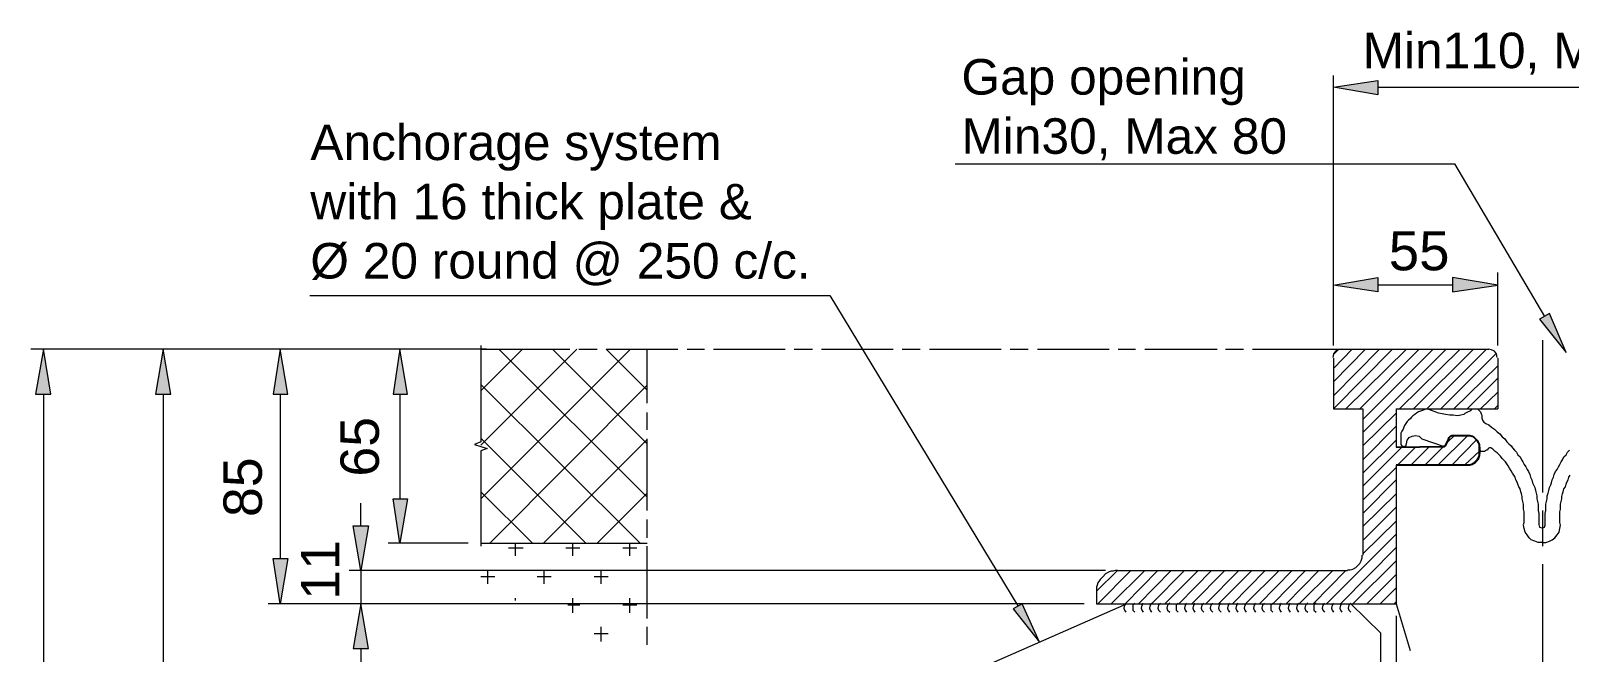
# Model space of a CAD drawing. Extents: x 25837 to 33401, y -1784 to 3293.
# Drawn here: x 26221 to 26405, y 2412.5 to 2486.9 of the extents above; entities that cross this region are included whole.
import ezdxf

# ---------------------------------------------------------------- set-up
doc = ezdxf.new("R2010")
doc.units = 0
doc.header["$LTSCALE"] = 200
doc.header["$MEASUREMENT"] = 0
doc.layers.add('DIM', color=152, linetype='CONTINUOUS')
doc.layers.add('hatch', color=250, linetype='CONTINUOUS')
doc.layers.add('H', color=7, linetype='CONTINUOUS', lineweight=100)
doc.layers.add('P', color=250, linetype='CONTINUOUS', lineweight=20)
doc.styles.add('SWISSEL', font='swissl.ttf')

msp = doc.modelspace()

# ---------------------------------------------------------------- hatches: boundary and pattern name
at = {"layer": 'H'}
for points in [[(26382.17, 2480.95), (26382.17, 2479.2), (26376.84, 2480.12)], [(26382.17, 2457.37), (26382.17, 2455.62), (26376.84, 2456.45)], [(26391.09, 2457.37), (26391.09, 2455.62), (26396.51, 2456.45)], [(26402.67, 2453.04), (26401.51, 2452.37), (26404.67, 2448.37)], [(26221.59, 2443.37), (26223.42, 2443.37), (26222.51, 2448.79)], [(26235.92, 2443.37), (26237.76, 2443.37), (26236.84, 2448.79)], [(26250.01, 2443.37), (26251.76, 2443.37), (26250.84, 2448.79)], [(26264.34, 2443.37), (26266.09, 2443.37), (26265.17, 2448.79)], [(26264.34, 2430.87), (26266.09, 2430.87), (26265.17, 2425.54)], [(26259.59, 2427.62), (26261.42, 2427.62), (26260.51, 2422.29)], [(26250.01, 2423.7), (26251.76, 2423.7), (26250.84, 2418.29)], [(26259.59, 2412.95), (26261.42, 2412.95), (26260.51, 2418.29)], [(26339.59, 2418.29), (26338.51, 2417.7), (26341.67, 2413.7)]]:
    msp.add_hatch(color=256, dxfattribs=at).paths.add_polyline_path(points)

# ---------------------------------------------------------------- linework, layer by layer
at = {"layer": 'hatch'}
msp.add_lwpolyline([(26384.34, 2437.04), (26390.01, 2437.12, 0.15474), (26390.26, 2437.2), (26390.59, 2437.95), (26390.67, 2438.2), (26390.84, 2438.37), (26391.01, 2438.45), (26393.17, 2438.45), (26393.42, 2438.37), (26393.67, 2438.2), (26393.84, 2438.04), (26394.01, 2437.87), (26394.17, 2437.62), (26394.26, 2437.37), (26394.26, 2437.04), (26394.26, 2436.95), (26394.26, 2436.04, -0.367305), (26392.92, 2434.87), (26384.34, 2434.87)], format="xyb", dxfattribs=at)
at = {"layer": 'P'}
for points in [[(26376.84, 2449.2), (26376.84, 2481.54)], [(26382.17, 2480.95), (26382.17, 2479.2), (26376.84, 2480.12), (26382.17, 2480.95)], [(26382.17, 2480.12), (26421.51, 2480.12)], [(26331.59, 2470.95), (26391.34, 2470.95), (26402.09, 2452.7)], [(26376.84, 2449.2), (26376.84, 2457.95)], [(26382.17, 2457.37), (26382.17, 2455.62), (26376.84, 2456.45), (26382.17, 2457.37)], [(26391.09, 2457.37), (26391.09, 2455.62), (26396.51, 2456.45), (26391.09, 2457.37)], [(26396.51, 2449.2), (26396.51, 2457.95)], [(26254.39, 2455.2), (26316.59, 2455.2), (26339.09, 2418.04)], [(26391.09, 2456.45), (26382.17, 2456.45)], [(26402.67, 2453.04), (26401.51, 2452.37), (26404.67, 2448.37), (26402.67, 2453.04)], [(26401.84, 2449.87), (26401.84, 2431.62)], [(26273.34, 2448.79), (26221.01, 2448.79)], [(26221.59, 2443.37), (26223.42, 2443.37), (26222.51, 2448.79), (26221.59, 2443.37)], [(26275.51, 2448.79), (26235.42, 2448.79)], [(26235.92, 2443.37), (26237.76, 2443.37), (26236.84, 2448.79), (26235.92, 2443.37)], [(26275.51, 2448.79), (26249.42, 2448.79)], [(26250.01, 2443.37), (26251.76, 2443.37), (26250.84, 2448.79), (26250.01, 2443.37)], [(26273.34, 2448.79), (26263.76, 2448.79)], [(26264.34, 2443.37), (26266.09, 2443.37), (26265.17, 2448.79), (26264.34, 2443.37)], [(26274.84, 2449.2), (26274.84, 2437.7), (26274.09, 2437.37), (26275.59, 2436.87), (26274.84, 2436.62), (26274.84, 2425.2)], [(26274.84, 2448.79), (26285.51, 2448.79)], [(26274.84, 2443.79), (26279.84, 2448.79)], [(26274.84, 2437.29), (26286.34, 2448.79)], [(26274.84, 2430.87), (26292.76, 2448.79)], [(26294.76, 2431.04), (26277.01, 2448.79)], [(26294.76, 2437.45), (26283.42, 2448.79)], [(26286.59, 2448.79), (26288.76, 2448.79)], [(26289.84, 2448.79), (26298.42, 2448.79)], [(26294.76, 2443.87), (26289.84, 2448.79)], [(26294.76, 2442.29), (26294.76, 2448.79)], [(26299.51, 2448.79), (26301.59, 2448.79)], [(26302.67, 2448.79), (26311.26, 2448.79)], [(26312.34, 2448.79), (26314.51, 2448.79)], [(26315.59, 2448.79), (26324.17, 2448.79)], [(26325.26, 2448.79), (26327.42, 2448.79)], [(26328.51, 2448.79), (26337.09, 2448.79)], [(26338.17, 2448.79), (26340.34, 2448.79)], [(26341.42, 2448.79), (26350.01, 2448.79)], [(26351.09, 2448.79), (26353.17, 2448.79)], [(26354.26, 2448.79), (26362.92, 2448.79)], [(26363.92, 2448.79), (26366.09, 2448.79)], [(26367.17, 2448.79), (26377.84, 2448.79)], [(26377.76, 2448.79), (26377.42, 2448.7), (26377.09, 2448.54), (26376.84, 2448.2), (26376.76, 2447.79)], [(26376.84, 2441.62), (26383.92, 2448.79)], [(26376.84, 2443.2), (26382.34, 2448.79)], [(26376.84, 2444.87), (26380.67, 2448.79)], [(26376.84, 2446.45), (26379.09, 2448.79)], [(26376.84, 2448.12), (26377.42, 2448.7)], [(26377.84, 2448.79), (26395.42, 2448.79)], [(26378.34, 2441.62), (26385.59, 2448.79)], [(26380.01, 2441.62), (26387.09, 2448.79)], [(26380.34, 2438.79), (26390.34, 2448.79)], [(26380.34, 2440.37), (26388.76, 2448.79)], [(26384.76, 2441.62), (26392.01, 2448.79)], [(26386.42, 2441.62), (26393.59, 2448.79)], [(26388.01, 2441.62), (26395.17, 2448.79)], [(26389.67, 2441.62), (26396.34, 2448.29)], [(26396.42, 2447.79), (26396.34, 2448.2), (26396.09, 2448.54), (26395.76, 2448.7), (26395.34, 2448.79)], [(26376.84, 2447.7), (26376.84, 2441.62)], [(26391.26, 2441.62), (26396.51, 2446.79)], [(26396.51, 2447.7), (26396.51, 2441.62)], [(26293.92, 2425.54), (26274.84, 2444.54)], [(26275.92, 2425.54), (26294.76, 2444.45)], [(26392.84, 2441.62), (26396.51, 2445.29)], [(26222.51, 2443.37), (26222.51, 2346.7)], [(26236.84, 2443.37), (26236.84, 2362.79)], [(26250.84, 2443.37), (26250.84, 2423.7)], [(26265.17, 2443.37), (26265.17, 2430.87)], [(26394.42, 2441.62), (26396.51, 2443.62)], [(26294.76, 2439.12), (26294.76, 2441.2)], [(26376.84, 2441.62), (26380.34, 2441.62)], [(26380.34, 2441.62), (26380.34, 2424.12)], [(26380.34, 2437.2), (26384.34, 2441.12)], [(26384.34, 2441.62), (26396.51, 2441.62)], [(26384.34, 2441.62), (26384.34, 2437.04)], [(26392.59, 2441.12), (26392.45, 2440.95), (26392.09, 2440.87), (26391.67, 2440.79), (26391.17, 2440.87), (26390.76, 2440.87), (26390.26, 2440.95), (26389.84, 2441.04), (26389.42, 2441.12), (26389.01, 2441.29), (26388.59, 2441.45), (26388.26, 2441.54), (26388.01, 2441.62), (26387.76, 2441.54), (26387.51, 2441.45), (26387.26, 2441.37), (26387.01, 2441.29), (26386.76, 2441.12), (26386.59, 2440.95), (26386.34, 2440.79), (26386.17, 2440.62), (26386.01, 2440.45), (26385.84, 2440.29), (26385.67, 2440.12), (26385.51, 2439.87), (26385.34, 2439.62), (26385.26, 2439.45), (26385.17, 2439.2), (26385.01, 2438.95), (26384.92, 2438.7), (26384.92, 2438.45), (26384.92, 2437.37), (26385.01, 2437.2), (26385.26, 2437.12), (26385.51, 2437.2), (26385.59, 2437.45), (26385.67, 2437.87), (26385.92, 2438.2), (26386.26, 2438.37), (26386.67, 2438.45), (26387.09, 2438.37), (26387.42, 2438.04), (26390.09, 2437.12), (26390.26, 2437.2), (26390.34, 2437.37)], [(26392.59, 2441.12), (26392.92, 2441.29), (26393.26, 2441.45), (26393.42, 2441.62), (26393.67, 2441.62), (26393.84, 2441.62), (26394.09, 2441.62), (26394.26, 2441.45), (26394.42, 2441.29), (26394.51, 2441.04), (26394.59, 2440.87), (26394.59, 2440.54), (26394.67, 2440.29), (26394.84, 2440.04), (26395.09, 2439.87), (26395.42, 2439.7), (26395.76, 2439.45), (26396.09, 2439.2), (26396.42, 2438.87), (26396.76, 2438.62), (26397.01, 2438.29), (26397.34, 2438.04), (26397.59, 2437.7), (26397.84, 2437.45), (26398.09, 2437.2), (26398.26, 2436.95), (26398.51, 2436.7), (26398.76, 2436.45), (26398.92, 2436.12), (26399.17, 2435.87), (26399.34, 2435.54), (26399.51, 2435.29), (26399.67, 2434.95), (26399.84, 2434.7), (26400.01, 2434.37), (26400.17, 2434.12), (26400.34, 2433.79), (26400.42, 2433.45), (26400.59, 2433.12), (26400.67, 2432.79), (26400.76, 2432.54), (26400.92, 2432.2), (26401.01, 2431.87), (26401.09, 2431.54), (26401.17, 2431.2), (26401.17, 2430.87), (26401.26, 2430.54), (26401.34, 2430.2), (26401.34, 2429.87), (26401.34, 2429.45), (26401.42, 2429.12), (26401.42, 2428.79), (26401.42, 2428.45), (26401.42, 2428.12), (26401.42, 2427.79), (26401.51, 2427.45), (26401.76, 2427.37), (26401.84, 2427.37), (26401.84, 2427.37), (26402.09, 2427.45), (26402.17, 2427.7), (26402.17, 2428.12), (26402.17, 2428.45), (26402.17, 2428.79), (26402.17, 2429.12), (26402.26, 2429.45), (26402.26, 2429.87), (26402.26, 2430.2), (26402.34, 2430.54), (26402.42, 2430.87), (26402.42, 2431.2), (26402.51, 2431.54), (26402.59, 2431.87), (26402.67, 2432.2), (26402.84, 2432.54), (26402.92, 2432.79), (26403.01, 2433.12), (26403.17, 2433.45), (26403.26, 2433.79), (26403.42, 2434.12), (26403.59, 2434.37), (26403.76, 2434.7), (26403.92, 2434.95), (26404.09, 2435.29), (26404.26, 2435.54), (26404.42, 2435.87), (26404.67, 2436.12), (26404.84, 2436.45), (26405.09, 2436.7)], [(26394.59, 2440.79), (26394.59, 2440.7)], [(26396.09, 2441.62), (26396.51, 2442.04)], [(26380.34, 2435.54), (26384.34, 2439.54)], [(26287.42, 2425.54), (26274.84, 2438.12)], [(26282.34, 2425.54), (26294.76, 2437.95)], [(26294.76, 2429.45), (26294.76, 2438.04)], [(26380.34, 2433.95), (26384.34, 2437.87)], [(26380.34, 2432.37), (26385.01, 2437.04)], [(26384.34, 2437.04), (26390.01, 2437.12)], [(26384.51, 2434.87), (26386.67, 2437.04)], [(26385.59, 2437.37), (26385.59, 2437.37)], [(26386.09, 2434.87), (26388.26, 2437.04)], [(26387.76, 2434.87), (26389.92, 2437.04)], [(26389.34, 2434.87), (26392.92, 2438.45)], [(26390.01, 2437.2), (26390.26, 2437.2), (26390.34, 2437.37), (26390.59, 2437.95)], [(26390.51, 2437.7), (26391.34, 2438.45)], [(26391.01, 2434.87), (26394.01, 2437.95)], [(26394.26, 2436.95), (26394.26, 2437.37), (26394.17, 2437.62), (26394.01, 2437.87), (26393.84, 2438.04), (26393.67, 2438.2), (26393.42, 2438.37), (26393.17, 2438.45), (26392.84, 2438.45)], [(26394.26, 2437.04), (26394.26, 2437.37), (26394.17, 2437.62), (26394.01, 2437.87), (26393.84, 2438.04), (26393.67, 2438.2), (26393.42, 2438.37), (26393.17, 2438.45), (26392.84, 2438.45)], [(26399.59, 2427.79), (26399.67, 2428.04), (26399.67, 2428.37), (26399.67, 2428.7), (26399.67, 2429.04), (26399.67, 2429.29), (26399.59, 2429.62), (26399.59, 2429.95), (26399.59, 2430.2), (26399.51, 2430.54), (26399.42, 2430.87), (26399.42, 2431.12), (26399.34, 2431.45), (26399.26, 2431.7), (26399.17, 2432.04), (26399.01, 2432.29), (26398.92, 2432.62), (26398.84, 2432.87), (26398.67, 2433.12), (26398.59, 2433.45), (26398.42, 2433.7), (26398.26, 2433.95), (26398.09, 2434.2), (26397.92, 2434.54), (26397.76, 2434.79), (26397.59, 2435.04), (26397.42, 2435.29), (26397.26, 2435.45), (26397.01, 2435.7), (26396.84, 2435.95), (26396.59, 2436.2), (26396.42, 2436.37), (26396.17, 2436.54), (26395.92, 2436.79), (26395.67, 2436.95), (26395.51, 2436.95), (26395.34, 2436.87), (26395.26, 2436.7), (26395.17, 2436.7), (26394.92, 2436.54), (26394.67, 2436.54), (26394.51, 2436.54), (26394.34, 2436.7), (26394.26, 2436.95)], [(26394.34, 2437.04), (26394.34, 2436.29)], [(26394.34, 2437.04), (26394.34, 2436.95), (26394.34, 2436.95)], [(26392.51, 2434.87), (26394.34, 2436.62)], [(26392.84, 2434.95), (26393.17, 2434.95), (26393.42, 2435.04), (26393.67, 2435.2), (26393.84, 2435.37), (26394.01, 2435.54), (26394.17, 2435.79), (26394.26, 2436.04), (26394.26, 2436.37)], [(26380.34, 2430.7), (26384.34, 2434.62)], [(26380.34, 2429.12), (26384.34, 2433.12)], [(26384.34, 2434.87), (26384.34, 2418.29)], [(26392.92, 2434.87), (26384.34, 2434.87)], [(26401.84, 2425.62), (26402.26, 2425.62), (26402.67, 2425.79), (26403.01, 2425.95), (26403.34, 2426.2), (26403.59, 2426.54), (26403.84, 2426.87), (26403.92, 2427.29), (26404.01, 2427.7), (26403.92, 2428.04), (26403.92, 2428.37), (26403.92, 2428.7), (26403.92, 2429.04), (26403.92, 2429.29), (26404.01, 2429.62), (26404.01, 2429.95), (26404.01, 2430.2), (26404.09, 2430.54), (26404.17, 2430.87), (26404.17, 2431.12), (26404.26, 2431.45), (26404.34, 2431.7), (26404.42, 2432.04), (26404.59, 2432.29), (26404.67, 2432.62), (26404.76, 2432.87), (26404.92, 2433.12), (26405.01, 2433.45), (26405.17, 2433.7)], [(26281.01, 2425.54), (26274.84, 2431.7)], [(26288.76, 2425.54), (26294.76, 2431.54)], [(26380.34, 2427.54), (26384.34, 2431.45)], [(26260.51, 2427.62), (26260.51, 2430.33)], [(26264.34, 2430.87), (26266.09, 2430.87), (26265.17, 2425.54), (26264.34, 2430.87)], [(26380.34, 2425.87), (26384.34, 2429.87)], [(26401.84, 2429.45), (26401.84, 2425.2)], [(26259.59, 2427.62), (26261.42, 2427.62), (26260.51, 2422.29), (26259.59, 2427.62)], [(26294.76, 2426.2), (26294.76, 2428.37)], [(26380.34, 2424.29), (26384.34, 2428.2)], [(26401.92, 2425.62), (26401.84, 2425.62), (26401.76, 2425.62), (26401.34, 2425.62), (26400.92, 2425.79), (26400.51, 2425.95), (26400.26, 2426.2), (26400.01, 2426.54), (26399.76, 2426.87), (26399.67, 2427.29), (26399.59, 2427.7)], [(26376.01, 2418.29), (26384.34, 2426.62)], [(26401.92, 2427.29), (26401.84, 2427.29), (26401.84, 2427.29)], [(26273.34, 2425.54), (26263.76, 2425.54)], [(26274.84, 2425.54), (26294.76, 2425.54)], [(26279.92, 2424.95), (26278.17, 2424.95)], [(26279.01, 2424.04), (26279.01, 2425.54)], [(26286.67, 2424.95), (26285.01, 2424.95)], [(26285.84, 2424.04), (26285.84, 2425.54)], [(26293.51, 2424.95), (26291.84, 2424.95)], [(26292.67, 2424.04), (26292.67, 2425.54)], [(26294.76, 2416.54), (26294.76, 2425.2)], [(26377.67, 2418.29), (26384.34, 2425.04)], [(26378.51, 2422.37), (26378.84, 2422.37), (26379.17, 2422.45), (26379.51, 2422.62), (26379.76, 2422.87), (26380.01, 2423.12), (26380.17, 2423.45), (26380.26, 2423.79), (26380.26, 2424.12)], [(26250.01, 2423.7), (26251.76, 2423.7), (26250.84, 2418.29), (26250.01, 2423.7)], [(26349.59, 2422.29), (26259.09, 2422.29)], [(26260.51, 2422.29), (26260.51, 2418.29)], [(26275.67, 2420.7), (26275.67, 2422.37)], [(26282.42, 2420.7), (26282.42, 2422.37)], [(26289.26, 2420.7), (26289.26, 2422.37)], [(26351.01, 2422.29), (26350.76, 2422.29), (26350.51, 2422.2), (26350.26, 2422.2), (26350.01, 2422.12), (26349.59, 2421.87), (26349.26, 2421.54), (26348.92, 2421.2), (26348.67, 2420.79), (26348.59, 2420.54), (26348.51, 2420.29), (26348.51, 2420.04), (26348.51, 2419.79)], [(26348.51, 2419.79), (26351.01, 2422.29)], [(26348.67, 2418.29), (26352.59, 2422.29)], [(26350.26, 2418.29), (26354.26, 2422.29)], [(26351.01, 2422.29), (26378.51, 2422.29)], [(26351.92, 2418.29), (26355.84, 2422.29)], [(26353.51, 2418.29), (26357.42, 2422.29)], [(26355.09, 2418.29), (26359.01, 2422.29)], [(26356.67, 2418.29), (26360.67, 2422.29)], [(26358.34, 2418.29), (26362.26, 2422.29)], [(26359.92, 2418.29), (26363.84, 2422.29)], [(26361.59, 2418.29), (26365.51, 2422.29)], [(26363.09, 2418.29), (26367.09, 2422.29)], [(26364.76, 2418.29), (26368.67, 2422.29)], [(26366.34, 2418.29), (26370.34, 2422.29)], [(26368.01, 2418.29), (26371.92, 2422.29)], [(26369.59, 2418.29), (26373.51, 2422.29)], [(26371.17, 2418.29), (26375.09, 2422.29)], [(26372.76, 2418.29), (26376.76, 2422.29)], [(26374.42, 2418.29), (26378.34, 2422.29)], [(26379.17, 2418.29), (26384.34, 2423.45)], [(26401.84, 2423.04), (26401.84, 2404.79)], [(26276.51, 2421.54), (26274.84, 2421.54)], [(26283.26, 2421.54), (26281.59, 2421.54)], [(26290.09, 2421.54), (26288.42, 2421.54)], [(26380.84, 2418.29), (26384.34, 2421.79)], [(26382.42, 2418.29), (26384.34, 2420.2)], [(26279.01, 2418.7), (26279.01, 2418.95)], [(26285.84, 2417.2), (26285.84, 2418.95)], [(26292.67, 2417.2), (26292.67, 2418.95)], [(26348.51, 2419.79), (26348.51, 2418.29)], [(26352.01, 2418.37), (26351.84, 2418.12), (26351.76, 2417.79), (26351.84, 2417.54), (26352.01, 2417.29)], [(26353.09, 2418.37), (26352.84, 2418.12), (26352.84, 2417.79), (26352.84, 2417.54), (26353.09, 2417.29)], [(26354.09, 2418.37), (26353.92, 2418.12), (26353.84, 2417.79), (26353.92, 2417.54), (26354.09, 2417.29)], [(26355.09, 2418.37), (26354.92, 2418.12), (26354.84, 2417.79), (26354.92, 2417.54), (26355.09, 2417.29)], [(26356.17, 2418.37), (26355.92, 2418.12), (26355.84, 2417.79), (26355.92, 2417.54), (26356.17, 2417.29)], [(26357.26, 2418.37), (26357.01, 2418.12), (26356.92, 2417.79), (26357.01, 2417.54), (26357.26, 2417.29)], [(26358.26, 2418.37), (26358.01, 2418.12), (26358.01, 2417.79), (26358.01, 2417.54), (26358.26, 2417.29)], [(26359.26, 2418.37), (26359.09, 2418.12), (26359.01, 2417.79), (26359.09, 2417.54), (26359.26, 2417.29)], [(26360.26, 2418.37), (26360.09, 2418.12), (26360.01, 2417.79), (26360.09, 2417.54), (26360.26, 2417.29)], [(26361.34, 2418.37), (26361.09, 2418.12), (26361.01, 2417.79), (26361.09, 2417.54), (26361.34, 2417.29)], [(26362.42, 2418.37), (26362.17, 2418.12), (26362.09, 2417.79), (26362.17, 2417.54), (26362.42, 2417.29)], [(26363.42, 2418.37), (26363.17, 2418.12), (26363.09, 2417.79), (26363.17, 2417.54), (26363.42, 2417.29)], [(26364.42, 2418.37), (26364.26, 2418.12), (26364.17, 2417.79), (26364.26, 2417.54), (26364.42, 2417.29)], [(26365.42, 2418.37), (26365.26, 2418.12), (26365.17, 2417.79), (26365.26, 2417.54), (26365.42, 2417.29)], [(26366.42, 2418.37), (26366.26, 2418.12), (26366.17, 2417.79), (26366.26, 2417.54), (26366.42, 2417.29)], [(26367.51, 2418.37), (26367.34, 2418.12), (26367.26, 2417.79), (26367.34, 2417.54), (26367.51, 2417.29)], [(26368.59, 2418.37), (26368.34, 2418.12), (26368.26, 2417.79), (26368.34, 2417.54), (26368.59, 2417.29)], [(26369.59, 2418.37), (26369.34, 2418.12), (26369.34, 2417.79), (26369.34, 2417.54), (26369.59, 2417.29)], [(26370.59, 2418.37), (26370.42, 2418.12), (26370.34, 2417.79), (26370.42, 2417.54), (26370.59, 2417.29)], [(26371.67, 2418.37), (26371.51, 2418.12), (26371.42, 2417.79), (26371.51, 2417.54), (26371.67, 2417.29)], [(26372.67, 2418.37), (26372.51, 2418.12), (26372.42, 2417.79), (26372.51, 2417.54), (26372.67, 2417.29)], [(26373.76, 2418.37), (26373.51, 2418.12), (26373.42, 2417.79), (26373.51, 2417.54), (26373.76, 2417.29)], [(26374.76, 2418.37), (26374.51, 2418.12), (26374.51, 2417.79), (26374.51, 2417.54), (26374.76, 2417.29)], [(26375.76, 2418.37), (26375.59, 2418.12), (26375.51, 2417.79), (26375.59, 2417.54), (26375.76, 2417.29)], [(26376.84, 2418.37), (26376.67, 2418.12), (26376.59, 2417.79), (26376.67, 2417.54), (26376.84, 2417.29)], [(26377.84, 2418.37), (26377.67, 2418.12), (26377.59, 2417.79), (26377.67, 2417.54), (26377.84, 2417.29)], [(26378.92, 2418.37), (26378.67, 2418.12), (26378.59, 2417.79), (26378.67, 2417.54), (26378.92, 2417.29)], [(26384.09, 2418.29), (26384.34, 2418.54)], [(26347.01, 2418.29), (26249.42, 2418.29)], [(26347.01, 2418.29), (26259.09, 2418.29)], [(26259.59, 2412.95), (26261.42, 2412.95), (26260.51, 2418.29), (26259.59, 2412.95)], [(26286.67, 2418.12), (26285.26, 2418.12)], [(26293.51, 2418.12), (26291.84, 2418.12)], [(26335.92, 2407.62), (26335.92, 2411.2), (26352.09, 2418.29)], [(26339.59, 2418.29), (26338.51, 2417.7), (26341.67, 2413.7), (26339.59, 2418.29)], [(26348.51, 2418.29), (26382.51, 2418.29)], [(26348.51, 2418.29), (26384.34, 2418.29)], [(26378.92, 2418.29), (26382.51, 2414.79)], [(26384.34, 2418.29), (26386.01, 2412.7)], [(26384.34, 2416.87), (26384.34, 2296.95)], [(26290.09, 2414.7), (26288.42, 2414.7)], [(26289.26, 2413.79), (26289.26, 2415.54)], [(26294.76, 2413.37), (26294.76, 2415.54)], [(26371.76, 2389.7), (26382.51, 2389.7), (26382.51, 2414.79)], [(26260.51, 2412.95), (26260.51, 2407.62)]]:
    msp.add_lwpolyline(points, dxfattribs=at)
msp.add_lwpolyline([(26390.59, 2437.95), (26390.67, 2438.2), (26390.84, 2438.37), (26391.01, 2438.45), (26391.26, 2438.45), (26392.92, 2438.45), (26391.26, 2438.45), (26391.01, 2438.45), (26390.84, 2438.37), (26390.67, 2438.2)], close=True, dxfattribs=at)

# ---------------------------------------------------------------- texts
at = {"layer": 'DIM', "style": 'SWISSEL'}
for s, p in [('65', (26262.65, 2433.52)), ('85', (26248.65, 2428.68)), ('11', (26257.93, 2418.78))]:
    msp.add_text(s, height=4.593, rotation=90, dxfattribs=at).set_placement(p)
at = {"layer": 'DIM', "attachment_point": 1, "style": 'SWISSEL'}
for s, insert, char_height, width in [('Min110, Max 190', (26380.34, 2486.66), 4.2525, 92.2501), ('Gap opening\\PMin30, Max 80', (26332.34, 2483.5), 4.2525, 92.2501), ('Anchorage system with 16 thick plate & \\P%%C 20 round @ 250 c/c.', (26254.45, 2475.66), 4.2525, 57.645), ('55', (26383.46, 2462.89), 4.678, 101.4751)]:
    msp.add_mtext(s, dxfattribs=dict(at, insert=insert, char_height=char_height, width=width))

doc.saveas('drawing.dxf')
